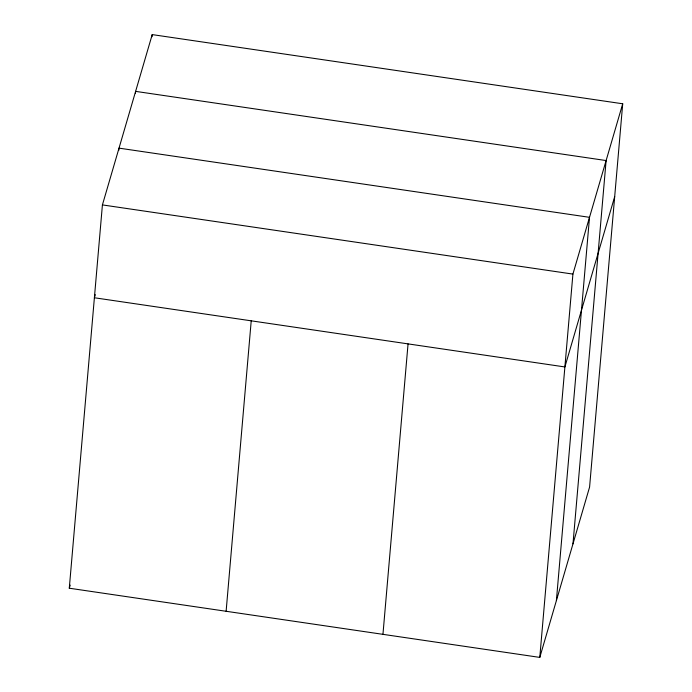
<?xml version="1.0" encoding="UTF-8"?>
<svg xmlns="http://www.w3.org/2000/svg" width="692" height="692" viewBox="0 0 692 692"><rect width="100%" height="100%" fill="white"/><g stroke="black" fill="none" stroke-linecap="round" stroke-linejoin="round"><path stroke-width="1.04" d="M69.286 588.217L102.416 204.91L152.214 34.6L622.713 103.783L589.584 487.09L539.786 657.4L69.286 588.217L70.195 585.121M118.834 150.276L119.015 148.14L589.515 217.323L556.385 600.63M135.433 93.506L135.615 91.37L606.114 160.553L572.985 543.86M152.032 36.737L152.214 34.6M226.12 611.278L251.222 320.82M382.953 634.339L408.055 343.881M539.786 657.4L572.915 274.093L622.713 103.783M94.692 296.73L95.297 294.662M614.686 196.64L564.888 366.95L94.389 297.759M102.416 204.91L572.915 274.093"/></g></svg>
